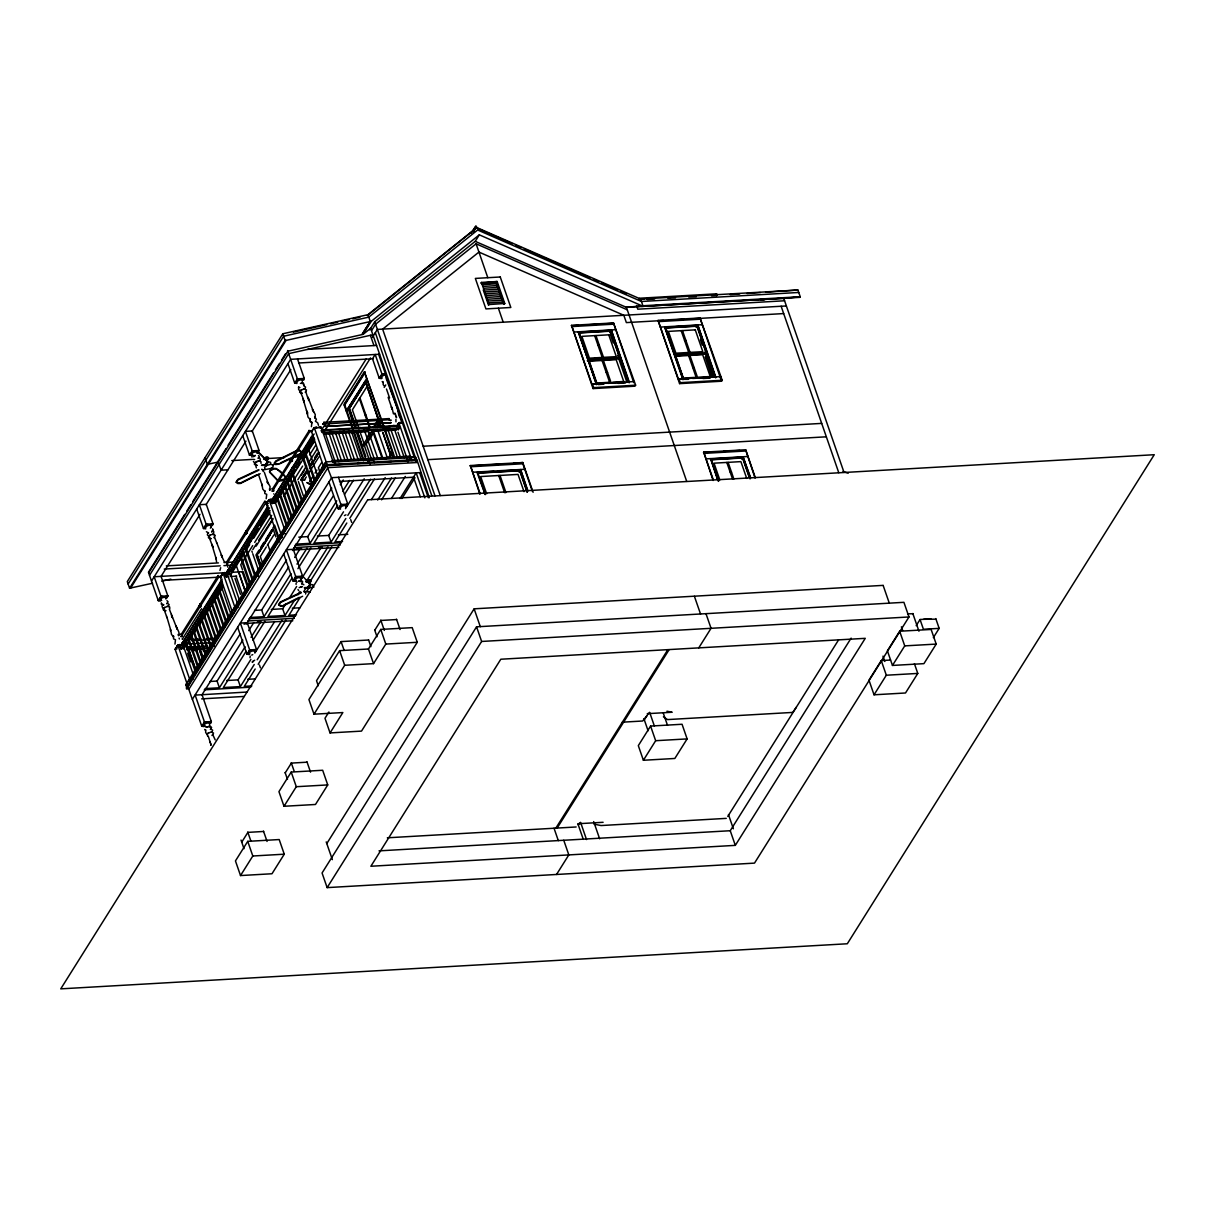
<?xml version="1.0" encoding="UTF-8"?>
<svg xmlns="http://www.w3.org/2000/svg" width="1215" height="1215" viewBox="0 0 1215 1215"><rect width="100%" height="100%" fill="white"/><g stroke="black" fill="none" stroke-linecap="round" stroke-linejoin="round"><path stroke-width="1.5" d="M325.012 426.359L390.987 422.774M429.305 497.679L416.882 459.574L326.44 464.753L186.26 688.085L188.826 689.33L192.304 699.4L331.619 477.692L340.914 504.529L340.246 506.321M592.404 383.97L634.351 381.556L635.627 385.094L635.005 386.188L593.057 388.587L593.679 387.494L592.404 383.97L596.641 384.259L578.477 331.801L596.383 384.669M678.927 379.004L720.875 376.604L722.15 380.128L721.528 381.221L679.58 383.636L680.203 382.543L678.927 379.004L683.164 379.308L664.742 327.245L672.047 326.774M297.994 589.518L298.677 590.672M384.198 387.448L385.747 384.942M715.817 295.093L716.622 293.817L716.592 295.534M411.946 460.637L410.594 456.886L415.166 456.627L416.381 460.379M205.73 729.881L205.669 732.569L206.915 734.088M298.677 386.78L298.601 389.468L300.788 391.822L301.199 389.787M383.226 381.935L383.165 384.623L384.411 386.142M161.367 602.807L161.291 604.113L163.433 604.948M163.782 608.73L164.724 607.211M167.245 603.187L169.113 604.523L168.414 606.467M169.28 609.034L171.452 614.623M179.091 638.103L179.38 638.953M209.132 535.967L209.527 537.212L207.355 534.858L207.962 532.686M214.478 537L216.726 542.938M221.889 556.03L216.665 542.589M219.93 570.458L220.69 567.709M258.506 457.797L259.767 458.161M207.294 734.407L208.251 732.888M210.772 728.863L212.625 730.2L211.942 732.144M210.651 745.281L210.985 744.598M212.792 734.711L215.192 739.844M267.604 483.084L267.148 481.656L268.394 483.98M267.938 482.674L264.308 472.21M303.704 385.762L305.572 387.099L304.874 389.043M304.327 385.352L303.401 383.196L300.424 383.363M305.74 391.61L307.775 397.897M303.932 401.497L303.522 400.343M252.507 662.372L253.464 660.854M308.428 398.672L308.686 400.54M308.914 400.251L308.337 398.444M307.274 412.979L307.957 417.003L310.448 419.843L310.038 418.568L309.992 421.453L311.83 422.896L311.526 422.061M296.141 583.094L296.065 584.4M302.019 583.473L303.872 584.81M391.625 407.374C390.714 404.959 392.642 411.141 391.822 408.65L392.005 407.754L393.463 413.905M395.923 419.281L395.969 421.818M169.751 608.791L169.705 607.029L167.321 606.331M261.012 463.401L260.967 461.639L258.582 460.941M301.259 452.466L299.953 450.78L296.582 451.16L276.048 461.442L274.894 464.039L273.01 464.935L270.505 464.373L266.45 465.573M173.35 636.888L173.578 635.992L173.532 638.877L175.476 639.743L174.96 644.087M264.597 491.498L264.824 490.602L264.794 493.487L266.723 494.353L266.207 498.697M407.921 461.776L410.685 456.977L411.353 460.09M263.139 471.466L263.26 471.01A3.812 1.823 -19.1 0 0 262.972 470.251M305.588 594.044L305.709 593.588A3.812 1.823 -19.1 0 0 305.664 593.178M250.199 656.115L250.017 657.755M268.029 462.095L267.103 463.522A3.812 1.823 -19.1 0 1 265.781 464.358M311.936 422.319L311.42 426.662M160.258 598.069L160.942 596.276L154.184 576.76L222.634 572.842M167.138 597.674L167.822 595.882L161.063 576.366L199.989 514.325M205.472 526.034L206.14 524.242L199.382 504.726L206.277 504.331L213.035 523.847L212.352 525.639M175.826 647.58L175.157 649.372L187.657 685.473M251.52 452.679L252.188 450.887L245.43 431.371L252.31 430.976L259.068 450.492L258.4 452.284M232.87 613.438L220.355 577.338L221.039 575.545M296.733 380.644L297.402 378.852L287.591 350.528M303.613 380.249L304.282 378.457L297.523 358.941M267.072 502.19L266.404 503.982L278.311 538.367M323.524 466.332L311.617 431.948L312.285 430.156M203.786 723.745L204.454 721.953L195.159 695.117L246.888 692.049M210.666 723.35L211.334 721.558L202.039 694.722M248.999 651.711L249.667 649.919L240.373 623.082L247.253 622.688L256.547 649.524L255.879 651.316M295.032 578.34L295.701 576.563L286.406 549.727L293.301 549.332L302.596 576.168L301.912 577.945M381.282 375.784L381.95 374.007L375.192 354.491L372.504 358.759L379.262 378.29L381.556 378.624M347.125 505.926L347.794 504.134L338.499 477.298M167.032 617.524L170.708 630.084M212.245 545.489L213.187 547.357L211.699 544.077M303.492 400.1L304.084 401.892M210.544 743.185L211.137 744.992M166.485 616.111L167.062 617.767M302.96 398.687L306.62 410.928M210.013 741.788L210.651 743.762M310.129 431.507L308.823 430.444L310.265 430.93M323.98 423.853L323.281 423.686M246.949 533.431L245.886 533.4L246.888 532.99M273.253 491.088L273.01 491.209M291.144 461.184L292.542 460.789L291.251 461.032M292.435 468.322A1.655 0.79 -19.1 0 1 293.362 467.213L293.453 467.061M310.964 430.9L310.387 430.885M356.557 421.757C360.688 419.479 355.144 422.319 357.332 422.137M358.501 428.288L359.443 428.242M390.774 420.42C390.258 420.056 391.762 419.388 390.501 420.648M266.07 463.492L266.951 465.345L264.597 467.259L264.885 469.294M271.613 469.871L271.477 468.96L271.461 469.825M272.054 468.975L272.631 469.597M308.61 586.313L307.972 587.027M315.399 417.444L315.019 418.279L315.262 414.528L313.333 410.913M291.63 461.168L290.066 461.077L290.977 460.151M170.814 630.403L171.482 634.427L173.426 636.751M216.027 558.368L216.559 561.998M262.06 485.013L262.744 489.038L264.673 491.361M397.366 408.377L386.157 378.457L385.58 374.341M222.345 557.336L221.115 555.012L221.738 555.589M313.591 411.946L312.361 409.622L312.984 410.199M473.804 231.883L475.916 226.142L477.784 228.511L512.32 243.683M170.48 629.294L170.434 630.737M215.693 557.26L216.376 559.371M261.726 483.904L262.41 486.015M783.083 298.48L800.229 296.733L797.906 290.036L640.594 299.042L476.796 227.554L367.932 314.685L282.791 333.791L127.286 581.59L129.58 588.227L152.528 583.246M128.122 584.02L283.642 336.236L368.768 317.13L477.647 230L641.444 301.487L798.756 292.466M129.58 588.227L285.1 340.443L282.791 333.791M130.567 588.182L286.087 340.397L371.228 321.337L479.318 234.844L641.945 305.816L800.229 296.733M184.741 514.401L148.443 572.235L158.254 600.559L160.532 600.893M186.761 511.181L190.785 504.757M192.805 501.537L226.081 448.532M228.101 445.313L273.466 373.02M275.486 369.8L279.526 363.376M281.546 360.172L285.571 353.747M148.67 572.903L287.818 351.211L363.057 334.383L370.636 328.308L416.806 461.609L415.819 461.654M149.521 575.348L288.669 353.641L372.868 334.748M151.495 581.043L290.643 359.336L379.612 354.233M205.988 504.787L245.916 441.167M251.9 431.614L290.841 369.588M161.686 600.362L158.254 600.559L160.942 596.276L167.822 595.882L166.03 598.737M211.061 524.44L213.035 523.847L206.14 524.242L203.467 528.525L205.745 528.859M251.794 455.504L249.5 455.169L252.188 450.887L259.068 450.492L257.094 451.069M302.307 379.05L304.282 378.457L297.402 378.852L294.713 383.135L297.007 383.469M370.256 321.398L362.283 334.095L370.286 321.489L367.932 314.685L367.416 315.505L475.718 228.617M363.255 334.049L371.228 321.337M369.694 329.827L374.736 321.778L475.232 241.36L479.318 234.844M371.547 330.662L375.572 324.223L476.083 243.805L627.274 309.795M181.248 634.351L217.941 575.864M226.446 562.317L264.688 501.385M272.494 488.962L309.202 430.475M182.159 634.959L218.913 576.821M227.372 562.925L266.176 502.235M273.405 489.569L310.114 431.082M179.805 644.512L177.83 645.089L175.157 649.372L177.117 648.78M220.355 577.338L223.044 573.055L225.018 572.478M271.067 499.122L269.092 499.699L266.404 503.982L268.378 503.39M311.617 431.948L314.305 427.665L316.264 427.088M182.356 639.014L201.614 608.669M372.322 337.451L377.379 329.417L786.378 305.952M222.148 579.099L179.729 647.155L221.92 580.937M267.938 507.612L224.927 575.12L268.181 505.744M314.153 433.968L270.975 501.765L312.407 435.289M221.115 585.584L181.02 648.947L222.542 582.775M268.105 510.71L226.218 576.912L269.578 507.84M313.364 438.615L272.266 503.557L313.804 437.385M192.198 636.159L183.632 648.795L186.502 643.768M197.696 667.187L188.492 640.594L204.302 615.398M205.745 613.089L209.238 607.53M210.863 604.933L223.089 585.463M229.741 574.847L243.866 552.369M245.886 549.15L258.992 528.267M260.329 526.125L270.079 510.589M314.108 441.926L274.894 503.405L285.662 485.772M287.636 482.613L295.549 470.008M297.007 467.699L300.5 462.14M302.474 458.981L314.336 440.073M194.172 633L197.149 628.277M199.123 625.133L222.861 587.316M230.516 575.12L249.667 544.593M253.692 538.169L269.836 512.472M322.051 429.26L366.14 359.017M252.72 545.596L240.737 564.686L242.544 569.896M254.71 542.406L271.689 515.373M283.672 496.282L302.641 466.059M309.628 454.926L315.611 445.389M325.605 429.472L370.529 357.893M252.826 549.575L256.714 543.363M258.673 540.25L272.965 518.486M352.396 428.834L343.936 404.413L364.394 371.805L384.016 426.526M353.155 429.108L344.589 404.367L365.047 371.76M256.168 546.127L272.737 519.731L272.312 518.516M297.797 479.804L306.59 465.801M308.549 462.687L317.328 448.684M344.346 405.628L364.819 373.02M301.381 475.095L304.312 470.433M193.428 649.22L192.79 650.238L194.537 650.238M338.818 461.654L328.992 433.254L329.857 432.115L331.589 432.115L341.536 460.819L339.562 460.941M300.652 480.001L307.608 468.899M309.597 465.74L312.589 460.971M314.579 457.812L317.555 453.058M311.161 464.115L313.151 460.941L311.253 464.115M194.765 650.131L195.402 649.114M311.344 464.768L319.074 452.451L309.506 467.851M330.951 433.132L331.589 432.115M304.661 475.536L307.562 470.919L301.685 480.168L306.074 492.591M260.253 567.39L255.955 554.982L258.947 550.228M260.921 547.069L263.913 542.315M265.888 539.156L271.856 529.664M275.911 536.939L272.843 528.085L274.636 525.229L278.934 537.638M346.26 411.11L366.717 378.518M265.478 540.705L272.418 529.634L265.553 540.705M260.587 548.618L263.564 543.864M355.965 428.075L349.085 408.437L365.533 382.345L380.994 426.981M304.388 480.016L306.317 476.933M308.261 473.85L318.892 456.916M349.161 408.422L365.533 382.345M258.37 553.584L269.927 535.177M365.867 382.33L349.495 408.407L356.299 428.06M345.379 461.275L335.537 432.874L336.403 431.75L338.15 431.75L348.082 460.455M338.15 431.75L337.284 432.874M266.328 546.932L260.299 556.546L262.683 563.441M267.33 545.338L273.876 534.919M366.96 386.598L352.38 409.819L358.957 428.804M309.582 481.778L313.546 475.46M315.019 473.121L316.933 470.068M321.383 462.976L318.406 467.714L319.636 471.268M351.317 459.118L342.098 432.494L342.964 431.371L344.696 431.371L354.643 460.075M232.809 609.9L190.284 677.666L190.816 679.185L232.354 613.013M278.858 536.544L235.497 605.632L236.029 607.151L278.372 539.673M324.056 464.51L281.531 532.276L282.062 533.795L323.6 467.623M185.819 684.804L189.57 679.17L185.819 684.804L186.882 687.857L188.249 687.189M231.032 612.77L234.784 607.135L231.032 612.77L232.095 615.823L234.677 611.692M323.448 466.104L322.294 467.38L326.03 461.746L322.294 467.38L323.342 470.433L326.805 464.935L326.03 461.746L327.397 465.482M278.235 538.139L277.081 539.414L280.832 533.78L277.081 539.414L278.129 542.467L279.496 541.799M193.367 674.598L193.914 673.52M196.466 669.45L195.919 670.528L185.986 641.824M213.825 641.991L214.372 640.913M219.49 632.772L218.852 633.79L208.995 605.146M221.495 629.765L222.269 628.55M231.64 613.408L232.49 612.254M240.175 599.8L241.026 598.646M247.845 587.574L248.483 586.556M251.049 582.486L250.503 583.565L240.555 554.86M253.054 579.494L253.601 578.416M260.633 567.208L261.498 566.038M268.318 554.982L269.168 553.812M270.96 550.957L271.507 549.879M274.074 545.808L273.512 546.887M275.987 542.756L276.625 541.738M285.161 528.13L284.523 529.148L274.666 500.504M299.953 504.757L300.728 503.542M304.98 496.54L305.618 495.523M307.638 492.531L308.185 491.452M310.736 487.382L310.19 488.46M385.398 373.81L381.95 374.007L379.262 378.29L380.265 377.425M471.116 233.371L475.141 226.947M211.835 646.699L213.627 643.844L214.478 646.289M259.251 571.156L257.459 573.996L258.309 576.442M303.082 501.309L304.874 498.454M472.893 230.941L475.916 226.142M189.661 679.246L190.33 682.359L186.882 687.857L186.776 683.635M278.129 542.467L278.053 539.657L278.129 542.467L281.591 536.969L280.832 533.78L282.184 537.516M186.578 689.011L326.44 464.753M476.796 227.554L477.784 228.511M358.486 460.515L348.644 432.13L349.51 430.991L351.257 430.991L361.189 459.695L359.23 459.802M188.826 689.33L327.974 467.638L417.109 462.52M350.619 432.008L351.257 430.991M355.843 430.733L355.296 431.841M365.32 415.697L365.837 414.892M363.725 431.264L364.363 430.247L374.296 458.951M202.1 694.615L240.297 633.774M246.326 624.176L286.512 560.13M292.542 550.517L331.741 488.081M378.138 459.392L368.312 430.991L370.924 429.867M367.75 436.215L369.755 433.011M373.294 427.391L377.303 420.982M374.083 430.475L364.454 445.814L362.495 445.935L372.124 430.581M374.038 427.513L378.852 419.843M376.012 427.407L379.855 421.271M205.046 688.601L219.399 687.781L217.075 681.068L242.803 640.092M248.726 630.631L253.677 622.748M249.667 617.509L264.019 616.688L261.696 609.976L288.684 566.98M294.668 557.427L300.667 547.874M295.716 544.153L310.053 543.333L307.729 536.62L333.396 495.735M340.306 484.724L343.268 480.001M367.34 442.731L373.886 432.312L382.862 458.268M376.893 427.513L379.9 422.699M219.399 687.781L245.126 646.79M251.049 637.343L260.952 621.579L257.367 621.776M264.019 616.688L291.008 573.693M296.992 564.14L306.985 548.223M310.053 543.333L336.707 500.869M342.63 491.437L349.54 480.426M383.393 430.125L383.925 429.017L381.525 430.338M246.083 651.301L223.332 687.553L240.373 686.581L254.224 664.514M253.009 640.259L264.885 621.351M291.934 578.249L267.953 616.461L284.993 615.489L294.987 599.557M297.933 568.696L310.918 547.995M337.679 505.364L313.986 543.105L331.042 542.118L345.835 518.532M344.589 494.353L353.474 480.198M204.059 726.57L201.766 726.236L204.454 721.953L211.334 721.558L209.542 724.413M254.755 652.379L256.547 649.524L249.667 649.919L246.979 654.202L249.272 654.536M295.306 581.18L293.028 580.846L295.701 576.563L302.596 576.168L300.804 579.023M345.835 504.711L347.794 504.134L340.914 504.529L338.226 508.812L340.519 509.146M367.568 462.49L368.844 460.455L373.445 460.196L374.281 462.642M397.806 458.268L387.98 429.867L388.846 428.743L390.577 428.743L400.525 457.447L398.793 457.478M481.429 282.427L480.912 283.232L497.163 281.516L481.429 282.427L488.962 304.555L504.757 303.477L497.163 281.516M378.807 448.836L379.323 448.016M404.367 457.888L394.526 429.487L397.032 428.272L396.5 429.381M397.062 425.66L398.854 422.82L400.829 422.228M240.373 686.581L238.049 679.868L250.913 659.381M254.861 653.062L274.651 621.548M284.993 615.489L282.67 608.776L285.662 603.992M289.671 597.628L296.657 586.481M301.654 578.522L321.641 546.674M331.042 542.118L328.718 535.42L343.511 511.819M345.485 508.675L364.242 478.801M398.247 429.943L399.522 427.908L399.036 425.356L321.474 430.11M257.185 659.775L281.926 620.379M297.979 594.788L299.984 591.599M305.983 582.046L327.959 547.008M347.809 515.388L370.514 479.226M255.18 669.009L244.306 686.354L251.885 685.913M258.157 664.286L285.859 620.151M299.923 597.734L288.927 615.261L296.506 614.82M303.917 591.371L305.922 588.182M308.914 583.413L331.892 546.796M346.807 523.027L334.96 541.905L342.539 541.465M349.768 518.319L374.448 478.999M388.663 457.645L390.623 454.547M489.038 304.388L488.521 305.193L483.251 289.99M371.395 499.623L385.216 477.601M377.668 500.033L391.488 478.027M407.389 457.493L409.713 456.172L410.23 457.691L332.561 462.14M381.601 499.805L395.422 477.799M504.757 303.477L504.255 304.297L496.646 282.336M407.997 461.26L410.685 456.977M391.473 498.469L405.294 476.447M400.039 498.53L416.183 472.832L424.855 497.877M401.937 498.545L414.998 477.723M368.616 640.016L341.081 641.596L316.523 680.719L318.269 685.746M368.464 648.992L339.623 650.648L308.929 699.551L314.002 714.192L342.843 712.552L330.055 732.918L361.508 731.111L417.277 642.279L412.204 627.639L380.751 629.431L368.464 648.992L373.537 663.633L344.696 665.288L314.002 714.192M479.895 494.216L470.372 465.542L522.799 462.535L533.112 492.288M241.739 842.162L247.875 832.381L263.609 831.47M285.221 772.877L291.372 763.096L307.091 762.185M374.752 630.236L380.887 620.455L396.622 619.559M247.739 841.357L235.452 860.919L240.524 875.559L271.993 873.752L284.264 854.191L279.192 839.55L247.739 841.357L252.811 855.998L240.524 875.559M291.22 772.072L278.934 791.633L284.006 806.274L315.475 804.482L327.746 784.92L322.674 770.264L291.22 772.072L296.293 786.712L284.006 806.274M328.916 712.005L324.982 718.278L330.055 732.918M593.057 388.587L571.551 325.347L613.514 322.947L634.351 381.556M373.537 663.633L385.808 644.072L380.751 629.431M522.799 462.535L513.186 463.477M518.942 471.997L519.716 470.767L477.768 473.167M519.838 470.569L477.89 472.969L485.301 494.399M527.674 491.133L520.536 469.506L527.902 490.769M633.805 382.695L613.514 322.947M609.641 332.394L610.416 331.179L578.947 332.986M629.157 382.786L611.251 329.918L629.416 382.391M640.092 299.862L640.594 299.042L642.917 305.755L636.918 306.757M475.232 241.36L626.424 307.349L641.945 305.816M596.641 384.259L578.249 332.151L611.024 330.267M619.604 357.711L618.845 358.941L587.377 360.749L588.136 359.519L619.604 357.711L610.416 331.179M326.789 843.559L474.123 608.821L883.138 585.372M720.935 376.62L700.022 317.981L658.074 320.396L679.58 383.636M476.553 626.819L322.066 872.977L327.139 887.618L754.5 863.121L908.987 616.962L903.914 602.321L476.553 626.819L481.626 641.459L327.139 887.618M683.346 379.065L665.638 327.761L683.346 379.065L688.935 378.685M700.022 317.981L721.528 381.221M696.165 327.442L696.939 326.212L665.471 328.02M715.681 377.835L697.759 324.952L715.939 377.425M688.404 379.338L683.164 379.308M696.939 326.212L706.128 352.76L705.353 353.975L675.753 355.676M714.815 377.257L697.091 325.954L665.607 327.822M713.129 480.502L703.713 452.162L745.661 449.763L755.244 477.449M717.64 480.001L710.623 458.617L718.49 481.353M718.46 481.019L711.261 459.543L718.612 480.745M745.661 449.763L755.077 478.087M741.803 459.209L742.562 457.994L711.109 459.802M743.14 457.144L750.657 477.723M555.832 828.144L667.688 649.934M557.153 828.068L668.994 649.858M578.325 825.015L579.692 822.844M644.315 719.872L648.582 713.083M556.546 874.466L568.817 854.904L563.76 840.264M698.762 647.868L711.048 628.307L705.976 613.666M650.587 726.069L638.315 745.63L643.388 760.271L674.841 758.464L687.128 738.902L682.055 724.262L650.587 726.069L655.66 740.71L643.388 760.271M727.77 816.45L838.654 639.773M735.318 845.367L865.247 638.331L500.808 659.229L370.879 866.249L735.318 845.367L730.245 830.726L851.123 638.133M890.504 660.049L881.255 660.58L868.968 680.142L874.041 694.798L905.509 692.99L917.781 673.429L914.409 663.663M899.662 631.238L887.39 650.8L892.463 665.44L923.916 663.648L936.203 644.087L931.13 629.446L899.662 631.238L904.735 645.879L892.463 665.44M916.171 625.679L920.044 619.513L930.963 618.891M874.041 694.798L886.327 675.221L881.255 660.58M933.348 637.632L939.165 628.368L935.778 618.602M306.484 410.548L307.684 412.796L307.061 412.219C306.15 409.819 308.094 416.001 307.274 413.51M273.679 493.897L273.846 493.852M267.057 504.817L267.057 504.422M252.143 455.26L251.991 457.174M285.312 478.103C284.918 475.217 278.432 467.684 273.451 468.914A3.812 1.823 -19.1 0 0 270.535 470.327L269.639 472.179L278.387 481.155L281.986 480.7L285.479 478.589L285.631 476.675L276.154 468.458L273.284 468.428A3.812 1.823 -19.1 0 0 270.368 469.841L269.472 471.693L277.779 480.411M313.136 410.64L307.881 397.016M402.104 422.091L401.77 422.516A2.931 1.397 -19.1 0 0 398.11 424.278M265.569 459.513L266.89 459.164M265.766 460.09L266.723 460.318M265.645 501.917C264.946 504.104 264.278 498.788 265.796 502.327M172.454 617.676L171.452 615.625L172.363 617.266M181.992 635.84L181.612 636.645M308.018 582.106L309.339 581.742M308.215 582.684L309.339 582.805M265.523 464.434L266.161 463.614M308.473 586.192L309.4 587.923L314.002 586.982M301.578 580.208L300.333 581.423M305.238 392.324L306.514 389.969L303.78 388.906M253.555 456.734L255.272 455.579M258.066 458.404L259.311 456.43L258.491 455.428M211.653 531.927L212.61 530.408L213.734 531.517L213.627 534.433M212.033 531.76L213.278 529.786L212.443 528.783M209.937 535.177L208.388 537.698L210.787 538.792M213.977 537.713L215.252 535.359L212.534 534.296M166.82 603.794L168.065 601.82L166.941 600.62M301.593 584.081L302.717 581.757M252.143 661.947L254.694 660.216M210.332 729.471L211.577 727.496L210.468 726.297L205.973 727.208M211.987 735.485L213.567 733.07L211.182 731.901L206.93 733.981L207.75 736.336M365.032 460.151L366.019 459.346M384.699 459.012L387.418 458.192L377.47 429.487M406.326 457.782L407.071 457.068L405.111 457.174M295.701 382.269L294.713 383.135L287.955 363.619M242.742 435.653L249.5 455.169L250.487 454.304M313.303 428.531L321.185 427.27L333.092 461.654M204.454 527.659L203.467 528.525L196.709 509.009M320.198 428.136L321.185 427.27L318.892 426.936M210.347 528.13L211.334 527.264M268.105 500.565L272.524 499.502M158.254 600.559L159.241 599.694M222.056 573.92L228.207 572.751M397.867 423.686L402.302 422.623M176.843 645.955L181.278 644.892M339.228 507.946L338.226 508.812L328.931 481.96M283.733 553.994L293.028 580.846L294.015 579.98M247.966 653.336L246.979 654.202L237.684 627.365M192.471 699.4L201.766 726.236L202.753 725.37M325.924 430.11L325.407 430.292M220.917 582.562L221.753 582.35M397.928 426.176L399.036 425.356M318.634 475.004L317.768 476.174L307.927 447.53M298.176 507.612L297.31 508.766L287.363 480.031M212.033 644.846L211.182 646.016L201.326 617.372M311.025 431.34L309.673 431.522L310.569 430.657M356.694 421.894L356.041 422.38L356.846 422.364M246.189 533.02L245.597 533.613L246.751 533.552M200.976 606.695C199.503 608.244 197.498 604.873 199.928 605.647M275.273 462.505L274.757 463.659M283.854 479.257L278.22 480.654M200.004 606.953L200.748 605.966M241.056 482.674L256.851 474.776M260.177 473.683L240.403 483.464L237.851 483.555L236.15 481.975L237.821 479.424L258.719 469.673M283.505 605.267L299.3 597.355M302.626 596.261L282.852 606.057L280.3 606.133L278.599 604.554L280.27 602.017L301.168 592.252M333.016 461.427L334.596 461.381L335.644 464.419L333.016 461.427L334.596 461.381L333.229 461.32M253.707 456.141L255.211 455.397M258.916 460.834L254.664 462.915L254.436 464.327L256.836 465.436M257.231 461.214L255.18 462.611L255.575 463.857L253.403 461.503M323.069 432.616L325.043 432.494L334.976 461.199M311.025 442.336L312.984 442.23M308.458 446.421L310.433 446.3M305.907 450.492L307.881 450.37M303.355 454.562L305.314 454.456L314.518 481.049M300.788 458.647L302.763 458.526L311.966 485.119M298.237 462.718L300.196 462.596M295.67 466.788L297.645 466.681M375.739 429.487L374.964 430.718M290.567 474.944L292.526 474.837L301.73 501.431M288.001 479.014L289.975 478.907L299.179 505.501M285.449 483.099L287.408 482.978L296.627 509.571M282.882 487.169L284.857 487.063L294.06 513.656M280.331 491.24L282.29 491.133L291.509 517.727M277.764 495.325L279.739 495.204L288.942 521.797M275.213 499.395L277.172 499.289L286.391 525.882M209.618 535.299L212.868 534.19M266.677 513.003L268.637 512.882M264.111 517.074L266.085 516.952M261.559 521.144L263.534 521.038M259.008 525.229L260.967 525.108M256.441 529.3L258.415 529.193M257.777 530.211L255.803 530.317M253.889 533.37L255.849 533.264M251.323 537.455L253.297 537.334M248.771 541.525L250.73 541.419M250.093 542.437L248.133 542.543M246.22 545.596L248.179 545.489M243.653 549.681L245.627 549.56L254.831 576.153M241.102 553.751L243.061 553.645L252.28 580.238M238.535 557.822L240.509 557.715L249.713 584.309M235.983 561.907L237.943 561.786M233.417 565.977L235.391 565.871M230.865 570.048L232.824 569.941M344.392 515.585L345.956 514.826M228.314 574.133L230.273 574.012M219.763 587.726L221.738 587.62L230.941 614.213M217.212 591.811L219.186 591.69L228.39 618.283M214.66 595.882L216.619 595.775L225.838 622.369M212.093 599.952L214.068 599.846L223.271 626.439M209.542 604.037L211.501 603.916L220.72 630.509M204.424 612.178L206.383 612.071L215.602 638.665M201.872 616.263L203.831 616.142L213.035 642.735M199.306 620.333L201.28 620.227L210.484 646.82M196.754 624.404L198.713 624.297L208.54 652.668M194.187 628.489L196.162 628.368L205.365 654.961M191.636 632.559L193.595 632.453L202.814 659.046M192.957 633.471L190.998 633.577L201.037 662.372M189.069 636.63L191.044 636.523L200.323 663.314M186.518 640.715L188.492 640.594M299.179 587.62L302.429 586.511M183.966 644.785L185.925 644.679L195.129 671.272M186.882 649.6L208.418 648.263M244.063 624.237L247.253 622.688M200.217 648.734L199.457 649.949M251.702 655.113L252.735 654.612M206.489 727.147L207.537 726.646M262.805 469.992L271.234 468.443M308.899 588.166L306.788 591.128L310.22 592.161M258.886 470.159L237.988 479.91L236.317 482.461M280.346 462.93L299.649 453.924M301.335 592.753L280.437 602.503L278.767 605.04M291.539 460.667L290.81 461.381L292.025 461.411M270.869 501.461L272.95 500.717M224.821 574.817L226.916 574.072M378.898 458.678L380.857 458.571M227.782 567.132L227.645 566.752M165.847 596.474L167.822 595.882M300.621 576.745L302.596 576.168M254.573 650.101L256.547 649.524M209.36 722.135L211.334 721.558M278.751 463.69L275.623 464.039A3.812 1.823 -19.1 0 1 274.362 462.839L275.881 460.956L296.414 450.674C299.239 448.365 304.008 452.588 299.816 454.41L278.918 464.176L275.79 464.525A3.812 1.823 -19.1 0 1 274.544 463.325M219.125 577.004C220.917 574.968 216.786 578.659 218.138 575.409M181.764 635.87L180.807 636.645L181.87 636.053M271.963 468.732L272.95 469.218M271.932 469.597L272.874 468.975M293.392 332.12L326.698 324.633M330.404 323.813L337.8 322.142M341.506 321.322L348.918 319.651M352.608 318.816L360.02 317.161M218.244 462.049L207.34 464.343L205.046 457.691M161.686 581.195L170.829 579.13M304.115 388.8L299.877 390.881L299.649 392.293L302.049 393.402M167.655 606.224L163.402 608.305L163.174 609.717L165.574 610.826M298.738 581.074L302.003 581.104M298.784 581.241L301.29 581.56L300.758 580.011M300.743 586.891L302.095 586.617M240.221 482.978L236.469 482.431M245.779 533.734C247.678 531.228 242.408 533.233 246.083 533.522M306.62 587.513L304.342 587.65M248.452 539.612L248.437 539.065A1.655 0.79 -19.1 0 0 247.268 540.645M226.567 564.823L227.752 564.018L226.689 564.626M261.757 469.522L262.288 469.522A3.812 1.823 -19.1 0 0 261.848 469.324M482.522 284.568L496.874 283.748M483.16 286.391L497.512 285.571M483.798 288.228L498.15 287.408M484.421 290.051L498.788 289.231M485.058 291.889L499.411 291.068M485.696 293.711L500.048 292.891M486.334 295.549L500.686 294.729M486.957 297.371L501.324 296.551M487.595 299.209L501.947 298.389M488.233 301.031L502.585 300.211M488.855 302.869L503.223 302.049M730.23 294.607L739.753 293.969M746.982 293.468L760.393 292.572M765.602 292.208L797.906 290.036M760.742 299.999L764.463 299.741M638.862 299.163L644.527 298.829M481.778 283.809L496.206 282.974L503.39 303.72M639.394 298.237L716.622 293.817M647.079 299.513L654.657 299.072M667.931 298.313L675.51 297.872M688.768 297.113L696.347 296.688M711.519 295.807L717.199 295.488M641.55 306.423L799.85 297.356M626.424 307.349L783.736 298.328L844.015 472.377M784.586 300.773L637.769 309.187L636.508 305.572M285.1 340.443L286.087 340.397M571.308 325.757L578.598 325.331M584.066 325.028L600.483 324.086M605.951 323.767L613.256 323.357M663.527 320.471L626.363 322.598L623.827 315.277L478.938 252.082L382.634 329.144L440.24 495.523M668.766 320.168L684.167 319.287M689.801 318.968L783.675 313.576M571.976 326.577L613.924 324.162M658.5 321.611L700.447 319.196M573.89 332.06L615.838 329.66M660.398 327.093L702.346 324.694M675.662 326.622L697.547 325.316M307.684 349.373L376.574 345.425M598.023 345.394L599.344 345.318M684.546 340.428L685.868 340.352M298.571 363.012L373.202 358.729M594.15 358.486L597.841 358.273M674.659 354.552L706.128 352.76M606.239 372.534L607.546 372.458M692.763 367.583L694.069 367.507M612.755 382.118L623.72 381.495L616.157 359.686L589.29 361.22L596.838 383.029L610.932 382.224L603.384 360.415M604.265 383.545L596.823 384.016L579.115 332.728L610.583 330.92L628.292 382.224M607.971 383.333L624.616 382.376M692.641 378.472L709.287 377.531M598.205 384.563L603.703 384.198M618.268 383.363L625.543 382.953M702.969 378.503L710.243 378.093M593.664 387.631L635.612 385.216M680.187 382.664L722.135 380.265M324.223 422.319L389.271 418.583M324.177 423.412L322.613 424.172L389.362 419.691M325.028 426.495L391.063 422.714M398.885 426.07L321.216 430.52L321.853 432.358L399.522 427.908M322.157 430.52L325.939 430.307M339.213 429.548L348.675 429.001M361.933 428.242L369.512 427.802M382.771 427.042L390.349 426.602M364.257 430.156L361.857 431.462M324.511 433.466L354.826 431.72M358.607 431.507L368.084 430.961M371.866 430.748L398.399 429.229M324.359 434.18L367.932 431.674M371.729 431.462L381.191 430.915M384.988 430.702L396.348 430.049M314.685 439.283L312.938 439.283M312.118 443.354L310.387 443.354M307 451.509L305.269 451.509L315.384 480.776M249.5 455.169L252.948 454.972M423.185 446.239L821.704 423.397M231.776 460.591L252.462 459.407M267.513 458.541L284.432 457.569M293.833 457.037L299.467 456.703M391.594 452.998L392.491 452.937L384.517 429.897M307.623 458.101L305.238 457.007M332.029 460.622L409.713 456.172M325.741 461.882L334.596 461.381M410.503 457.645L415.91 457.326M227.949 469.795L221.069 470.19L218.017 461.381M334.565 464.783L347.824 464.024M357.301 463.477L368.661 462.824M378.138 462.277L391.397 461.518M398.976 461.093L408.453 460.546M427.832 459.665L826.352 436.808M417.201 460.485L326.744 465.679L331.452 477.692L420.603 472.574M293.347 470.752L295.078 470.752M291.661 475.961L289.914 475.961L299.877 504.696M470.114 465.953L485.089 465.087M490.708 464.768L505.698 463.917M703.455 452.572L718.05 451.737M723.517 451.418L739.935 450.476M470.782 466.757L523.225 463.75M704.138 453.377L746.086 450.978M301.776 480.168L304.828 479.986M472.696 472.255L525.123 469.248M706.037 458.875L747.984 456.476M493.989 471.374L477.024 472.392L485.18 494.611M497.71 471.207L520.309 469.871M710.365 459.012L726.783 458.025M730.397 457.873L743.17 457.083L750.414 478.118M711.231 459.589L742.73 457.736L750.065 478.938M339.486 481.459L414.118 477.176M283.991 488.187L282.351 488.278L292.192 516.922M730.185 472.195L731.491 472.119M272.813 503.223L274.787 503.101M254.983 534.387L253.252 534.387M285.13 533.613L280.832 533.78M298.769 537.136L307.729 536.62M317.343 536.058L328.718 535.42M338.332 534.858L347.794 534.311M294.911 545.368L341.506 542.695M293.787 547.616L340.382 544.943M296.232 548.831L301.609 548.527M318.497 547.555L322.279 547.342M294.121 549.955L338.848 547.388M166.318 565.901L218.442 562.909M224.016 562.591L233.326 562.059M164.238 569.06L220.219 565.856M223.94 565.643L231.412 565.218M234.525 566.995L232.779 566.995M231.959 571.065L230.227 571.065M231.959 572.295L243.152 571.658L248.726 587.756M226.78 576.578L228.845 576.76M162.856 580.39L221.54 577.019M231.002 576.487L236.682 576.153M293.028 580.846L296.46 580.649M220.872 588.743L219.125 588.743L229.088 617.478M207.203 608.001L208.95 608.001L218.153 634.594M238.322 607.014L234.495 607.272L235.543 610.325L234.875 607.211M205.517 613.195L203.786 613.195L213.734 641.93M254.527 610.386L261.696 609.976M271.31 609.429L282.67 608.776M292.283 608.214L299.862 607.789M248.878 618.739L295.458 616.066M247.754 620.971L294.334 618.298M197.848 625.421L196.116 625.421L206.064 654.156M248.073 623.31L292.8 620.744M191.469 639.53L200.764 638.999M206.337 638.68L213.779 638.255M191.56 640.624L213.855 639.348M188.568 643.92L210.803 642.735M186.806 647.124L207.644 645.94M186.654 647.838L207.492 646.638M181.567 648.613L183.526 648.491M186.928 649.767L192.608 649.448M198.288 649.114L203.968 648.795M191.833 650.663L197.529 650.344M203.057 650.724L206.839 650.511M385.808 644.072L417.277 642.279M481.626 641.459L908.987 616.962M939.165 628.368L923.43 629.264L920.044 619.513M193.109 679.048L189.282 679.307L190.33 682.359M209.891 681.478L217.075 681.068M226.689 680.521L238.049 679.868M247.663 679.322L255.241 678.881M904.735 645.879L936.203 644.087M204.242 689.831L250.837 687.158M201.599 698.868L244.306 696.423M886.327 675.221L917.781 673.429M201.766 726.236L205.214 726.038M647.261 713.676L672.168 712.248L666.944 711.215M646.866 715.802L642.659 721.011L622.338 722.181M796.311 707.236L792.757 712.415L667.567 719.584L663.405 716.835M655.66 740.71L687.128 738.902M296.293 786.712L327.746 784.92M578.203 823.724L603.111 822.297M387.342 837.803L576.153 826.975M726.251 818.378L601.061 825.547L594.089 824.165M252.811 855.998L284.264 854.191M379.004 850.865L730.245 830.726M257.869 453.119L259.858 453.438L268.151 462.156M281.804 605.738L278.918 605.024M907.59 613.818L912.921 613.757M923.673 619.301L935.975 619.164M304.418 592.085L307.334 591.872M261.893 465.056L264.171 464.935A3.812 1.823 -19.1 0 0 265.007 464.692M304.509 588.136L306.803 587.999A3.812 1.823 -19.1 0 0 309.719 586.587L310.6 584.734L302.14 575.545M301.609 383.317L302.52 383.424M298.465 387.357L299.892 387.524M302.338 393.28L300.697 392.642L303.537 399.34M253.252 459.392L254.679 459.559M257.124 465.315L255.484 464.677L256.365 467.866M208.646 532.914L206.383 531.745M211.091 538.67L209.451 538.032L211.896 544.578M163.843 604.842L162.202 604.204L162.142 606.893L163.402 608.411M165.878 610.705L164.238 610.067L166.561 616.294M208.661 726.403L210.043 726.95L209.496 725.401M381.95 374.007L384.244 374.341M297.402 378.852L299.695 379.186M252.188 450.887L254.482 451.221M340.914 504.529L343.207 504.863M206.14 524.242L208.433 524.591M295.701 576.563L297.994 576.897M160.942 596.276L163.22 596.611M249.667 649.919L251.961 650.253M204.454 721.953L206.747 722.287M258.567 452.588L267.983 461.67L267.27 464.008A3.812 1.823 -19.1 0 1 264.354 465.421L261.483 465.375M212.352 546.051L215.921 558.049M843.028 471.42L848.207 473.243M210.195 742.289L208.297 736.244M515.768 245.202L520.946 247.48M524.394 248.999L590.019 277.855M593.467 279.374L598.646 281.637M602.108 283.156L617.645 289.99M621.093 291.509L626.272 293.787M268.12 482.947L270.049 486.547L269.806 490.313L269.411 489.053L270.14 489.615M306.985 482.552L312.209 485.18M307.213 482.856L312.209 485.544M171.421 614.441L176.084 626.348C175.522 623.872 177.512 630.008 176.524 627.623C175.917 625.148 177.922 631.299 177.162 628.778C176.19 627.183 180.898 633.865 178.559 635.718L178.149 634.443L178.894 635.005M182.569 638.801L182.265 639.014M401.755 421.225L398.839 415.348L397.502 408.772M312.665 484.314L302.808 455.671M289.732 521.053L279.784 492.348M287.165 525.138L277.233 496.434M226.613 621.624L216.68 592.92M223.97 625.634L214.113 596.99M315.353 417.58L314.609 417.018L316.401 419.266L315.444 421.256L317.692 422.85L318.512 425.311M294.44 579.752L297.159 582.106M383.014 382.497L382.193 381.51M391.731 407.815L388.147 397.335M292.481 471.891L302.429 500.626M259.676 461.077L260.359 459.133M261.954 484.694L258.385 474.23M245.673 546.704L255.53 575.348M243.122 550.79L252.963 579.433M235.437 563.016L245.293 591.659M222.375 556.743L221.707 556.121L224.335 561.877M211.456 600.969L221.403 629.704M206.337 609.125L216.285 637.86M193.549 629.507L203.497 658.241M188.431 637.647L198.637 667.126M188.75 649.387L196.222 670.786M183.328 645.803L193.276 674.538M205.517 730.443L204.697 729.456M272.813 464.738L273.102 466.773L270.687 468.717L271.553 469.446M394.814 413.054L395.574 414.725M912.814 613.484L918.965 631.238M901.393 626.803L902.624 630.357M883.168 585.478L889.319 603.232M781.139 306.256L838.76 472.681M882.971 656.146L884.824 661.476M742.562 457.994L749.306 477.449M700.463 339.82L702.3 345.136M704.73 352.153L713.296 376.908M705.186 356.906L711.793 376.574M746.709 478.406L740.892 461.624L714.025 463.173L719.827 479.955M682.481 330.586L690.029 352.396M728.119 462.368L733.875 479.014M681.175 330.662L688.723 352.472M689.907 355.448L697.456 377.257L710.228 376.529L702.68 354.719L675.813 356.253L683.362 378.062L696.134 377.333L688.586 355.524M726.798 462.444L732.569 479.09M664.772 327.2L682.906 379.703M658.074 320.396L678.577 379.566M703.713 452.162L713.296 479.864M626.196 306.696L686.703 481.398M610.264 334.171L613.332 343.01M617.615 355.403L626.788 381.875M694.403 596.307L700.554 614.046M595.957 335.553L603.506 357.362M594.651 335.629L602.2 357.438M602.063 360.491L609.626 382.3M571.551 325.347L592.054 384.532M728.468 814.597L733.374 828.797M663.329 713.266L667.506 725.325M649.63 712.294L654.399 726.084M643.92 718.718L648.096 730.777M476.083 243.805L487.807 277.703M498.378 308.2L503.253 322.309M523.164 464.707L532.337 491.209M519.868 470.509L527.264 491.999M519.716 470.767L527.128 492.212M524.014 491.665L518.03 474.412L480.669 476.553L486.653 493.806M500.018 475.445L505.926 492.531L504.62 492.607L498.697 475.521M593.679 821.583L599.633 838.806M470.372 465.542L480.046 493.518M580.573 822.327L586.526 839.565M577.93 823.876L583.291 839.368M554.025 828.22L558.323 840.643M374.736 321.778L435 495.826M474.169 608.928L480.305 626.682M375.329 332.667L431.72 495.507M378.64 354.294L414.573 458.085M419.631 472.635L428.318 497.74M370.393 335.294L373.947 345.576M398.854 422.82L411.353 458.921M396.212 416.32L396.576 417.383M386.476 388.997L389.575 397.943M395.164 414.042L396.394 417.626M397.958 432.251L408.073 461.472M413.495 477.1L420.314 496.798M385.231 430.064L394.419 456.567L392.855 456.658L391.534 453.074M364.394 371.805L383.287 426.359M380.918 425.63L365.502 381.328L348.614 408.225L355.448 427.726M386.37 441.592L390.744 453.985M382.847 432.343L390.896 455.549M380.887 427.437L365.578 381.328L348.052 408.27L354.795 427.756M382.771 432.343L390.698 455.792M373.37 433.132L382.361 459.088M359.929 397.806L370.074 427.103M359.412 398.611L369.557 427.923M366.338 444.341L371.107 458.146M360.141 432.267L363.725 442.609M363.817 443.991L368.768 458.283M368.844 460.455L370.119 464.115M357.544 431.644L362.495 445.935M357.742 433.436L365.867 456.643M356.025 431.295L365.229 457.888M354.37 432.631L363.558 459.133M353.626 432.388L363.437 460.743M396.5 619.194L400.084 629.522M350.679 519.595L351.667 522.42M302.444 382.3L302.975 383.849M314.305 427.665L326.212 462.049M380.766 620.09L384.35 630.433M374.63 629.871L377.014 636.766M368.57 639.88L370.909 646.653M298.419 481.58L303.34 495.796M341.081 641.596L343.997 649.979M284.811 484.117L294.759 512.851M339.623 650.648L344.696 665.288M271.628 501.734L272.266 503.557M269.092 499.699L280.999 534.084M267.847 544.517L270.201 551.352M257.413 555.134L260.511 564.064M257.003 555.149L260.8 565.856M257.155 556.713L260.299 565.582M251.854 551.124L252.264 552.339M252.75 553.721L258.461 570.245M242.165 571.718L247.754 587.817M306.97 761.835L310.554 772.163M238.732 571.916L244.883 589.655M236.044 576.183L242.195 593.938M234.951 578.355L240.494 594.332M326.212 841.904L332.363 859.643M230.531 574.376L239.461 600.164M259.433 665L260.405 667.81M227.661 575.151L237.624 603.885M291.236 762.731L294.227 771.343M225.595 575.09L226.218 576.912M223.044 573.055L234.951 607.439M285.1 772.512L287.484 779.407M198.668 621.351L208.616 650.086M263.488 831.121L267.072 841.448M199.928 651.559L202.267 658.302M187.702 653.29L190.679 661.886M247.754 832.017L250.746 840.628M180.382 647.124L181.02 648.947M177.83 645.089L190.345 681.19M241.026 840.081L244.002 848.693M310.433 584.248L309.552 586.101A3.812 1.823 -19.1 0 1 308.23 586.951M231.974 611.601L232.095 615.823M247.328 540.311A1.655 0.79 -19.1 0 1 248.331 538.716M227.767 571.733A1.655 0.79 -19.1 0 1 227.934 570.868M227.812 571.414A1.655 0.79 -19.1 0 1 227.661 570.534A1.655 0.79 -19.1 0 1 229.225 569.714M266.723 509.282A1.655 0.79 -19.1 0 1 268.059 508.007M266.677 509.009A1.655 0.79 -19.1 0 1 267.892 507.536M161.185 600.225A2.749 1.321 -19.1 0 1 162.84 597.583A2.749 1.321 -19.1 0 1 165.711 598.691M176.934 647.352A2.931 1.397 -19.1 0 1 180.746 644.77M205.851 527.69A2.749 1.321 -19.1 0 1 208.752 525.366A2.749 1.321 -19.1 0 1 210.909 526.657M222.148 575.318A2.931 1.397 -19.1 0 1 224.502 573.024M204.697 725.902A2.749 1.321 -19.1 0 1 205.7 723.533A2.749 1.321 -19.1 0 1 209.375 723.624M249.91 653.867A2.749 1.321 -19.1 0 1 250.913 651.498A2.749 1.321 -19.1 0 1 254.588 651.589M297.098 382.3A2.749 1.321 -19.1 0 1 299.999 379.976A2.749 1.321 -19.1 0 1 302.171 381.267M314.427 428.288A2.931 1.397 -19.1 0 1 317.206 427.346M251.885 454.334A2.749 1.321 -19.1 0 1 254.785 452.01A2.749 1.321 -19.1 0 1 256.957 453.301M270.55 499.669A2.931 1.397 -19.1 0 1 273.162 499.517M382.209 377.956A2.749 1.321 -19.1 0 1 382.133 376.301A2.749 1.321 -19.1 0 1 385.216 375.04M340.625 507.976A2.749 1.321 -19.1 0 1 343.511 505.637A2.749 1.321 -19.1 0 1 345.683 506.944M295.959 580.512A2.749 1.321 -19.1 0 1 297.614 577.869A2.749 1.321 -19.1 0 1 300.47 578.978M358.592 428.212A1.655 0.79 -19.1 0 1 360.794 428.257M357.802 428.181A1.655 0.79 -19.1 0 1 359.837 427.422A1.655 0.79 -19.1 0 1 360.551 428.257M324.329 430.672A1.655 0.79 -19.1 0 1 325.772 429.776A1.655 0.79 -19.1 0 1 327.26 429.882M324.086 430.657A1.655 0.79 -19.1 0 1 325.21 429.457A1.655 0.79 -19.1 0 1 327.093 429.427M392.521 426.252A1.655 0.79 -19.1 0 1 394.602 426.146M392.354 425.797A1.655 0.79 -19.1 0 1 394.556 425.857M201.189 613.712A1.655 0.79 -19.1 0 1 202.115 612.603M201.143 613.438A1.655 0.79 -19.1 0 1 202.343 611.98M182.766 643.904A1.655 0.79 -19.1 0 1 182.721 642.902M182.903 643.51A1.655 0.79 -19.1 0 1 182.371 642.689A1.655 0.79 -19.1 0 1 184.012 641.748M219.976 583.762A1.655 0.79 -19.1 0 1 221.722 582.365M220.447 583.686A1.655 0.79 -19.1 0 1 219.915 582.851A1.655 0.79 -19.1 0 1 221.57 581.909M293.271 468.261A1.655 0.79 -19.1 0 1 292.268 467.654A1.655 0.79 -19.1 0 1 293.605 466.59M274.013 498.515A1.655 0.79 -19.1 0 1 275.015 496.92M273.861 498.059A1.655 0.79 -19.1 0 1 273.709 497.178A1.655 0.79 -19.1 0 1 275.273 496.358M311.556 438.676A1.655 0.79 -19.1 0 1 311.815 437.461M311.708 438.296A1.655 0.79 -19.1 0 1 311.161 437.461A1.655 0.79 -19.1 0 1 312.817 436.519M263.032 470.099A3.812 1.823 -19.1 0 1 263.093 470.509M263.549 458.769A2.673 1.276 -19.1 0 1 267.178 457.144A2.673 1.276 -19.1 0 1 268.014 458.89M264.278 459.589A2.187 1.048 -19.1 0 1 267.254 458.252A2.187 1.048 -19.1 0 1 267.923 459.68M267.543 459.984A2.187 1.048 -19.1 0 1 266.556 460.47M263.989 458.738A2.187 1.048 -19.1 0 1 266.708 457.417A2.187 1.048 -19.1 0 1 267.908 458.526M266.51 462.626A3.144 1.504 -19.1 0 1 269.806 462.08A3.144 1.504 -19.1 0 1 270.52 463.583M265.371 465.33A3.144 1.504 -19.1 0 1 264.748 464.753M304.297 591.902A3.812 1.823 -19.1 0 1 305.254 592.343M305.998 581.347A2.673 1.276 -19.1 0 1 309.628 579.722A2.673 1.276 -19.1 0 1 310.463 581.469M306.727 582.167A2.187 1.048 -19.1 0 1 309.703 580.846A2.187 1.048 -19.1 0 1 310.372 582.274M309.992 582.577A2.187 1.048 -19.1 0 1 309.005 583.063M310.463 580.512A2.187 1.048 -19.1 0 1 310.478 580.8M306.438 581.332A2.187 1.048 -19.1 0 1 308.352 580.132A2.187 1.048 -19.1 0 1 310.311 580.284M308.959 585.205A3.144 1.504 -19.1 0 1 312.255 584.658A3.144 1.504 -19.1 0 1 312.969 586.177M307.82 587.923A3.144 1.504 -19.1 0 1 307.198 587.346M180.913 634.23C182.022 637.328 183.48 632.65 180.913 634.23M199.716 604.25C200.824 607.348 202.282 602.67 199.716 604.25M226.127 562.196L227.721 563.046L226.203 562.029M245.703 531.001C246.812 534.084 248.255 529.421 245.703 531.001M272.16 488.84C273.269 491.938 274.727 487.261 272.16 488.84M290.977 458.86C292.086 461.958 293.529 457.28 290.977 458.86M164.906 598.16L164.906 598.16M210.104 526.125L210.104 526.125M208.418 723.836L208.418 723.836M253.631 651.802L253.631 651.802M323.873 422.349L324.329 423.671L323.873 422.349M354.841 420.694L355.296 422.015L354.841 420.694M388.921 418.735L389.377 420.056L388.921 418.735M265.143 502.084L266.829 501.749L265.143 502.084M272.114 491.012L273.8 490.784L272.114 491.012M305.193 473.622L301.214 479.971L305.284 473.622M272.403 530.606L257.96 553.615L272.494 530.591M367.689 499.805L60.75 988.858L847.311 943.766L1154.25 454.714L367.689 499.805M500.261 276.99L475.354 278.417L485.924 308.914L510.832 307.486L500.261 276.99M608.745 334.824L581.864 336.358L589.427 358.167L616.294 356.633L608.745 334.824M695.269 329.857L668.387 331.391L675.935 353.201L702.817 351.667L695.269 329.857M323.342 470.433L323.236 466.211L323.342 470.433"/></g></svg>
